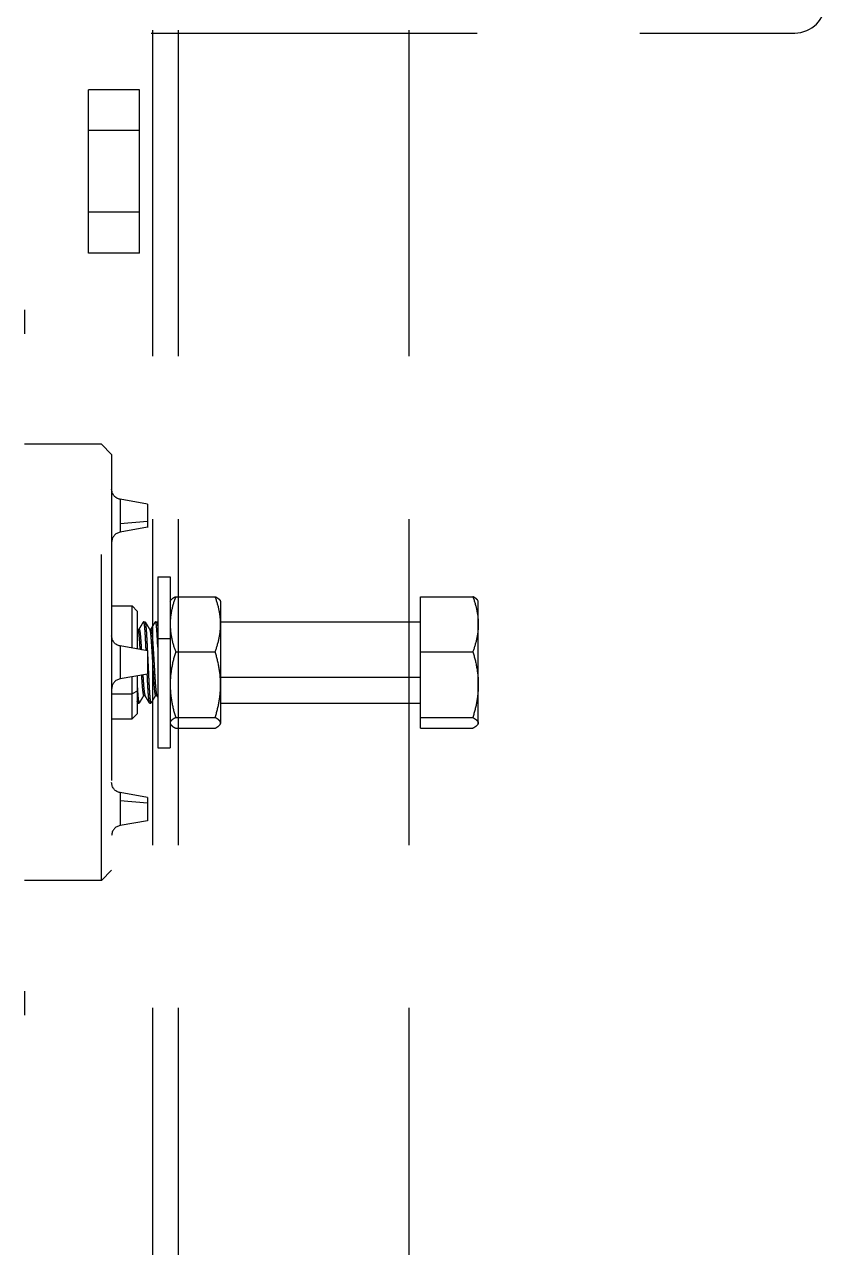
# Model space of a CAD drawing. Extents: x -32000 to 416743, y -254124 to 144214.
# Drawn here: x 256517.6 to 256673.8, y 64896.2 to 65134.5 of the extents above; entities that cross this region are included whole.
import ezdxf

# ---------------------------------------------------------------- set-up
doc = ezdxf.new("R2010")
doc.units = 0
doc.header["$LTSCALE"] = 10
doc.linetypes.add('XFM1Q40$0$HIDDEN', pattern=[9.525, 6.35, -3.175])
doc.layers.add('XFM1Q40$0$M-EQPM-MAU', color=22, linetype='Continuous')

# ---------------------------------------------------------------- blocks, each defined once
blk = doc.blocks.new('XFM1Q40')
at = {"color": 252, "linetype": 'XFM1Q40$0$HIDDEN'}
for p, q in [((256532.59, 65052.67, 70.5), (256517.59, 65052.67, 70.5)), ((256534.59, 65050.67, 70.5), (256532.59, 65052.67, 70.5)), ((256541.59, 65041.02, 87), (256536.24, 65041.96, 87)), ((256541.59, 65037.62, 88.96), (256536.24, 65037.15, 89.78)), ((256541.59, 65036.49, 87), (256536.24, 65035.54, 87)), ((256543.59, 65026.83, 72.5), (256546, 65026.83, 72.5)), ((256546, 65022.08, 72.5), (256546.08, 65022.22, 72.5)), ((256547.07, 65022.98, 77.51), (256554.77, 65022.98, 77.51)), ((256555.83, 65022.08, 72.5), (256555.75, 65022.22, 72.5)), ((256594.79, 65012.24, 86.1), (256594.79, 65022.98, 77.51)), ((256594.79, 65022.98, 77.51), (256605, 65022.98, 77.51)), ((256606.07, 65022.08, 72.5), (256605.99, 65022.22, 72.5)), ((256534.59, 65021.17, 72.5), (256538.59, 65021.17, 72.5)), ((256539.59, 65020.17, 72.5), (256538.59, 65021.17, 72.5)), ((256540.84, 65018.11, 72.5), (256541.08, 65018.11, 72.5)), ((256543.15, 65018.11, 72.5), (256543.39, 65018.11, 72.5)), ((256555.82, 65018.11, 72.5), (256555.82, 65018.11, 72.5)), ((256555.83, 65018.11, 72.5), (256594.79, 65018.11, 72.5)), ((256539.68, 65016.61, 72.5), (256539.95, 65016.61, 72.5)), ((256541.99, 65016.61, 72.5), (256542.26, 65016.61, 72.5)), ((256541.59, 65012.44, 103.5), (256536.24, 65013.38, 103.5)), ((256543.59, 65014.86, 88.49), (256546, 65014.86, 88.49)), ((256547.07, 65012.24, 86.1), (256554.77, 65012.24, 86.1)), ((256594.79, 64999.43, 81.09), (256594.79, 65012.24, 86.1)), ((256594.79, 65012.24, 86.1), (256605, 65012.24, 86.1)), ((256541.59, 65007.91, 103.5), (256536.24, 65006.96, 103.5)), ((256542.69, 65007.83, 78.5), (256542.98, 65007.83, 78.5)), ((256541.56, 65007.28, 79.89), (256541.8, 65007.28, 79.89)), ((256555.83, 65007.28, 79.89), (256594.79, 65007.28, 79.89)), ((256534.59, 65004.04, 81.63), (256538.59, 65004.04, 81.63)), ((256539.59, 65004.59, 80.8), (256538.59, 65004.04, 81.63)), ((256540.82, 65003.73, 72.5), (256541.09, 65003.73, 72.5)), ((256543.13, 65003.73, 72.5), (256543.4, 65003.73, 72.5)), ((256539.69, 65002.23, 72.5), (256539.92, 65002.23, 72.5)), ((256542, 65002.23, 72.5), (256542.23, 65002.23, 72.5)), ((256555.85, 65002.23, 72.5), (256594.79, 65002.23, 72.5)), ((256534.59, 64999.17, 72.5), (256538.59, 64999.17, 72.5)), ((256539.59, 65000.17, 72.5), (256538.59, 64999.17, 72.5)), ((256546, 64998.26, 72.5), (256546.08, 64998.12, 72.5)), ((256547.07, 64999.43, 81.09), (256554.77, 64999.43, 81.09)), ((256555.83, 64998.26, 72.5), (256555.75, 64998.12, 72.5)), ((256594.79, 64997.36, 67.49), (256594.79, 64999.43, 81.09)), ((256594.79, 64999.43, 81.09), (256605, 64999.43, 81.09)), ((256606.07, 64998.26, 72.5), (256605.99, 64998.12, 72.5)), ((256547.07, 64997.36, 67.49), (256554.77, 64997.36, 67.49)), ((256594.79, 64997.36, 67.49), (256605, 64997.36, 67.49)), ((256543.59, 64993.51, 72.5), (256546, 64993.51, 72.5)), ((256541.59, 64983.86, 87), (256536.24, 64984.8, 87)), ((256541.59, 64982.73, 88.96), (256536.24, 64983.2, 89.78)), ((256541.59, 64979.33, 87), (256536.24, 64978.38, 87)), ((256534.59, 64969.67, 70.5), (256532.59, 64967.67, 70.5)), ((256532.59, 64967.67, 70.5), (256517.59, 64967.67, 70.5))]:
    blk.add_line(p, q, dxfattribs=at)
at = {"color": 252, "linetype": 'XFM1Q40$0$HIDDEN', "extrusion": (1, 7.77156e-16, -1.0842e-17)}
for centre, start, end in [((65074.19, 130.5, 256517.59), 20.2826, 90), ((64946.15, 130.5, 256517.59), 90, 159.7174)]:
    blk.add_arc(centre, 5, start, end, dxfattribs=at)
at = {"color": 252, "linetype": 'XFM1Q40$0$HIDDEN', "extrusion": (-1, -7.77156e-16, -6.59239e-17)}
blk.add_arc((-65010.17, 70.5, -256532.59), 42.5, 0, 180, dxfattribs=at)
at = {"color": 252, "linetype": 'XFM1Q40$0$HIDDEN', "extrusion": (1, 7.77156e-16, 6.59239e-17)}
for centre, radius, start, end in [((65010.17, 70.5, 256534.59), 40.5, 0, 180), ((65038.75, 87, 256536.24), 3.21, 0, 120), ((65038.75, 87, 256541.59), 2.27, 0, 120), ((65038.75, 87, 256536.24), 3.21, 120, 180), ((65038.75, 87, 256541.59), 2.27, 120, 180), ((65010.17, 103.5, 256536.24), 3.21, 0, 180), ((65010.17, 103.5, 256541.59), 2.27, 0, 180), ((64981.59, 87, 256536.24), 3.21, 0, 60), ((64981.59, 87, 256536.24), 3.21, 60, 180), ((64981.59, 87, 256541.59), 2.27, 0, 60), ((64981.59, 87, 256541.59), 2.27, 60, 180)]:
    blk.add_arc(centre, radius, start, end, dxfattribs=at)
at = {"color": 252, "linetype": 'XFM1Q40$0$HIDDEN', "extrusion": (6.59239e-17, -2.22045e-16, -1)}
for centre in [(-256536.59, 65043.93, -87), (-256536.59, 65015.35, -103.5), (-256536.59, 64986.77, -87)]:
    blk.add_arc(centre, 2, 280, 0, dxfattribs=at)
at = {"color": 252, "linetype": 'XFM1Q40$0$HIDDEN'}
for centre in [(256536.59, 65033.57, 87), (256536.59, 65004.99, 103.5), (256536.59, 64976.42, 87)]:
    blk.add_arc(centre, 2, 100, 180, dxfattribs=at)
at = {"color": 252, "linetype": 'XFM1Q40$0$HIDDEN', "extrusion": (1, 8.76431e-16, 9.95038e-17)}
for centre, radius, start, end in [((65010.17, 72.5, 256543.59), 16.66, 0, 73.6602), ((65010.17, 72.5, 256546), 16.66, 0, 73.6602), ((65010.17, 72.5, 256555.83), 11.91, 0, 51.3671), ((65010.17, 72.5, 256555.83), 11.91, 51.3671, 111.3671), ((65010.17, 72.5, 256543.59), 16.66, 73.6602, 180), ((65010.17, 72.5, 256546), 16.66, 73.6602, 180), ((65010.17, 72.5, 256555.83), 11.91, 111.3671, 171.3671), ((65010.17, 72.5, 256555.83), 11.91, 171.3671, 180)]:
    blk.add_arc(centre, radius, start, end, dxfattribs=at)
at = {"color": 252, "linetype": 'XFM1Q40$0$HIDDEN', "extrusion": (-1, -8.76431e-16, -9.95038e-17)}
for start, end in [(128.6329, 180), (68.6329, 128.6329), (8.6329, 68.6329), (0, 8.6329)]:
    blk.add_arc((-65010.17, 72.5, -256606.07), 11.91, start, end, dxfattribs=at)
at = {"color": 252, "linetype": 'XFM1Q40$0$HIDDEN', "extrusion": (-1, -9.80954e-16, -1.14927e-16)}
for start, end in [(104.7181, 180), (56.0949, 75.2819), (0, 56.0949)]:
    blk.add_arc((-65010.17, 72.5, -256538.59), 11, start, end, dxfattribs=at)
at = {"color": 252, "linetype": 'XFM1Q40$0$HIDDEN', "extrusion": (1, 9.80954e-16, 1.14927e-16)}
for start, end in [(0, 74.8209), (105.1791, 123.9051), (123.9051, 180)]:
    blk.add_arc((65010.17, 72.5, 256539.59), 10, start, end, dxfattribs=at)
at = {"color": 252, "linetype": 'XFM1Q40$0$HIDDEN'}
for points, knots in [([(256547.07, 65022.98, 77.51), (256546.74, 65022.1, 78.21), (256546.47, 65021.22, 78.92), (256546.1, 65019.43, 80.35), (256546, 65018.52, 81.07), (256546, 65017.61, 81.81)], [0.000000238, 0.000000238, 0.000000238, 0.000000238, 0.003479813, 0.003479813, 0.006959387, 0.006959387, 0.006959387, 0.006959387]), ([(256546.08, 65022.22, 72.5), (256546.13, 65022.31, 73.05), (256546.2, 65022.39, 73.6), (256546.47, 65022.64, 75.28), (256546.74, 65022.81, 76.4), (256547.07, 65022.98, 77.51)], [0.008751144, 0.008751144, 0.008751144, 0.008751144, 0.010425951, 0.010425951, 0.013892515, 0.013892515, 0.013892515, 0.013892515]), ([(256555.83, 65017.61, 81.81), (256555.83, 65018.07, 81.44), (256555.81, 65018.52, 81.08), (256555.71, 65019.43, 80.35), (256555.64, 65019.88, 79.99), (256555.36, 65021.22, 78.92), (256555.09, 65022.11, 78.21), (256554.77, 65022.98, 77.51)], [0.006959387, 0.006959387, 0.006959387, 0.006959387, 0.008692669, 0.008692669, 0.010425951, 0.010425951, 0.013892515, 0.013892515, 0.013892515, 0.013892515]), ([(256554.77, 65022.98, 77.51), (256555.09, 65022.81, 76.4), (256555.36, 65022.64, 75.28), (256555.63, 65022.39, 73.6), (256555.7, 65022.31, 73.05), (256555.75, 65022.22, 72.5)], [0.000000238, 0.000000238, 0.000000238, 0.000000238, 0.003479813, 0.003479813, 0.005157916, 0.005157916, 0.005157916, 0.005157916]), ([(256605, 65022.98, 77.51), (256605.33, 65022.1, 78.21), (256605.59, 65021.22, 78.92), (256605.96, 65019.43, 80.35), (256606.07, 65018.52, 81.07), (256606.07, 65017.61, 81.81)], [0.000000238, 0.000000238, 0.000000238, 0.000000238, 0.003479813, 0.003479813, 0.006959387, 0.006959387, 0.006959387, 0.006959387]), ([(256605.99, 65022.22, 72.5), (256605.94, 65022.31, 73.05), (256605.87, 65022.39, 73.6), (256605.59, 65022.64, 75.28), (256605.33, 65022.81, 76.4), (256605, 65022.98, 77.51)], [0.008751144, 0.008751144, 0.008751144, 0.008751144, 0.010425951, 0.010425951, 0.013892515, 0.013892515, 0.013892515, 0.013892515]), ([(256546, 65017.61, 81.81), (256546, 65017.15, 82.17), (256546.03, 65016.7, 82.54), (256546.12, 65015.79, 83.26), (256546.2, 65015.34, 83.62), (256546.47, 65014, 84.69), (256546.74, 65013.11, 85.4), (256547.07, 65012.24, 86.1)], [0.006959387, 0.006959387, 0.006959387, 0.006959387, 0.008692669, 0.008692669, 0.010425951, 0.010425951, 0.013892515, 0.013892515, 0.013892515, 0.013892515]), ([(256554.77, 65012.24, 86.1), (256555.09, 65013.12, 85.4), (256555.36, 65014, 84.69), (256555.73, 65015.79, 83.26), (256555.83, 65016.69, 82.54), (256555.83, 65017.61, 81.81)], [0.000000238, 0.000000238, 0.000000238, 0.000000238, 0.003479813, 0.003479813, 0.006959387, 0.006959387, 0.006959387, 0.006959387]), ([(256606.07, 65017.61, 81.81), (256606.07, 65017.15, 82.17), (256606.04, 65016.7, 82.54), (256605.94, 65015.79, 83.26), (256605.87, 65015.34, 83.62), (256605.59, 65014, 84.69), (256605.33, 65013.11, 85.4), (256605, 65012.24, 86.1)], [0.006959387, 0.006959387, 0.006959387, 0.006959387, 0.008692669, 0.008692669, 0.010425951, 0.010425951, 0.013892515, 0.013892515, 0.013892515, 0.013892515]), ([(256547.07, 65012.24, 86.1), (256546.74, 65011.2, 85.69), (256546.47, 65010.13, 85.27), (256546.1, 65007.99, 84.44), (256546, 65006.91, 84.02), (256546, 65005.83, 83.59)], [0.012270797, 0.012270797, 0.012270797, 0.012270797, 0.015749711, 0.015749711, 0.019228625, 0.019228625, 0.019228625, 0.019228625]), ([(256555.83, 65005.83, 83.59), (256555.83, 65006.91, 84.02), (256555.73, 65007.99, 84.44), (256555.36, 65010.13, 85.27), (256555.09, 65011.2, 85.69), (256554.77, 65012.24, 86.1)], [0.011985728, 0.011985728, 0.011985728, 0.011985728, 0.015455748, 0.015455748, 0.018925767, 0.018925767, 0.018925767, 0.018925767]), ([(256605, 65012.24, 86.1), (256605.32, 65011.2, 85.69), (256605.6, 65010.13, 85.27), (256605.97, 65007.99, 84.44), (256606.07, 65006.91, 84.02), (256606.07, 65005.83, 83.59)], [0.012270797, 0.012270797, 0.012270797, 0.012270797, 0.015749711, 0.015749711, 0.019228625, 0.019228625, 0.019228625, 0.019228625]), ([(256546, 65005.83, 83.59), (256546, 65005.29, 83.38), (256546.03, 65004.75, 83.17), (256546.12, 65003.66, 82.74), (256546.2, 65003.12, 82.53), (256546.48, 65001.51, 81.9), (256546.74, 65000.46, 81.49), (256547.07, 64999.43, 81.09)], [0.019228625, 0.019228625, 0.019228625, 0.019228625, 0.020969115, 0.020969115, 0.022709605, 0.022709605, 0.026190586, 0.026190586, 0.026190586, 0.026190586]), ([(256554.77, 64999.43, 81.09), (256555.09, 65000.46, 81.49), (256555.36, 65001.51, 81.9), (256555.64, 65003.12, 82.53), (256555.71, 65003.66, 82.74), (256555.81, 65004.75, 83.17), (256555.83, 65005.29, 83.38), (256555.83, 65005.83, 83.59)], [0.005041565, 0.005041565, 0.005041565, 0.005041565, 0.008513646, 0.008513646, 0.010249687, 0.010249687, 0.011985728, 0.011985728, 0.011985728, 0.011985728]), ([(256606.07, 65005.83, 83.59), (256606.07, 65005.29, 83.38), (256606.04, 65004.75, 83.17), (256605.94, 65003.66, 82.74), (256605.87, 65003.12, 82.53), (256605.59, 65001.51, 81.9), (256605.32, 65000.46, 81.49), (256605, 64999.43, 81.09)], [0.019228625, 0.019228625, 0.019228625, 0.019228625, 0.020969115, 0.020969115, 0.022709605, 0.022709605, 0.026190586, 0.026190586, 0.026190586, 0.026190586]), ([(256547.07, 64999.43, 81.09), (256546.74, 64999.26, 79.98), (256546.47, 64999.09, 78.86), (256546.1, 64998.74, 76.59), (256546, 64998.57, 75.45), (256546, 64998.39, 74.29)], [0.000000238, 0.000000238, 0.000000238, 0.000000238, 0.003479813, 0.003479813, 0.006959387, 0.006959387, 0.006959387, 0.006959387]), ([(256546, 64998.39, 74.29), (256546, 64998.31, 73.71), (256546.03, 64998.22, 73.13), (256546.12, 64998.04, 71.98), (256546.2, 64997.96, 71.42), (256546.47, 64997.7, 69.72), (256546.74, 64997.53, 68.6), (256547.07, 64997.36, 67.49)], [0.006959387, 0.006959387, 0.006959387, 0.006959387, 0.008692669, 0.008692669, 0.010425951, 0.010425951, 0.013892515, 0.013892515, 0.013892515, 0.013892515]), ([(256555.83, 64998.39, 74.29), (256555.83, 64998.48, 74.87), (256555.81, 64998.57, 75.44), (256555.71, 64998.74, 76.59), (256555.64, 64998.83, 77.16), (256555.36, 64999.09, 78.86), (256555.09, 64999.26, 79.98), (256554.77, 64999.43, 81.09)], [0.006959387, 0.006959387, 0.006959387, 0.006959387, 0.008692669, 0.008692669, 0.010425951, 0.010425951, 0.013892515, 0.013892515, 0.013892515, 0.013892515]), ([(256554.77, 64997.36, 67.49), (256555.09, 64997.53, 68.6), (256555.36, 64997.7, 69.72), (256555.73, 64998.04, 71.99), (256555.83, 64998.22, 73.13), (256555.83, 64998.39, 74.29)], [0.000000238, 0.000000238, 0.000000238, 0.000000238, 0.003479813, 0.003479813, 0.006959387, 0.006959387, 0.006959387, 0.006959387]), ([(256605, 64999.43, 81.09), (256605.33, 64999.26, 79.98), (256605.59, 64999.09, 78.86), (256605.96, 64998.74, 76.59), (256606.07, 64998.57, 75.45), (256606.07, 64998.39, 74.29)], [0.000000238, 0.000000238, 0.000000238, 0.000000238, 0.003479813, 0.003479813, 0.006959387, 0.006959387, 0.006959387, 0.006959387]), ([(256606.07, 64998.39, 74.29), (256606.07, 64998.31, 73.71), (256606.04, 64998.22, 73.13), (256605.94, 64998.04, 71.98), (256605.87, 64997.96, 71.42), (256605.59, 64997.7, 69.72), (256605.33, 64997.53, 68.6), (256605, 64997.36, 67.49)], [0.006959387, 0.006959387, 0.006959387, 0.006959387, 0.008692669, 0.008692669, 0.010425951, 0.010425951, 0.013892515, 0.013892515, 0.013892515, 0.013892515])]:
    blk.add_open_spline(points, degree=3, knots=knots, dxfattribs=at)
for points in [[(256539.94, 65016.61, 71.92), (256540.82, 65018.09, 71.92)], [(256541.11, 65018.09, 73.12), (256542.01, 65016.58, 73.12)], [(256542.24, 65016.61, 71.92), (256543.13, 65018.09, 71.92)], [(256543.42, 65018.09, 73.12), (256543.59, 65017.8, 73.12)], [(256539.59, 65016.76, 73.12), (256539.7, 65016.58, 73.12)], [(256540.83, 65003.73, 71.88), (256539.95, 65002.26, 71.88)], [(256541.97, 65002.26, 73.08), (256541.07, 65003.76, 73.08)], [(256543.14, 65003.73, 71.88), (256542.26, 65002.26, 71.88)], [(256543.59, 65003.42, 73.08), (256543.38, 65003.76, 73.08)], [(256539.66, 65002.26, 73.08), (256539.59, 65002.38, 73.08)]]:
    blk.add_open_spline(points, degree=1, dxfattribs=at)
for points, weights, knots in [([(256541.31, 65012.49, 80.09), (256541.24, 65013.94, 79.65), (256541.18, 65015.13, 78.7), (256541, 65018.39, 76.09), (256540.82, 65018.09, 71.92)], [0.937945327815, 0.951190250769, 1, 0.876286463219, 0.981049661807], [0.44740862, 0.44740862, 0.44740862, 0.45098039, 0.45098039, 0.46003344, 0.46003344, 0.46003344]), ([(256541.08, 65018.11, 72.5), (256541.25, 65018.11, 76.32), (256541.41, 65015.13, 78.7), (256541.48, 65013.92, 79.66), (256541.55, 65012.44, 80.11)], [0.966219245603, 0.885848980212, 1, 0.950500475929, 0.937578078455], [0.59948985, 0.59948985, 0.59948985, 0.60784314, 0.60784314, 0.61146539, 0.61146539, 0.61146539]), ([(256543.59, 65013.17, 79.85), (256543.53, 65014.23, 79.42), (256543.49, 65015.13, 78.7), (256543.31, 65018.39, 76.09), (256543.13, 65018.09, 71.92)], [0.946225770801, 0.96276346299, 1, 0.876286463219, 0.981049661807], [0.38943199, 0.38943199, 0.38943199, 0.39215686, 0.39215686, 0.40120991, 0.40120991, 0.40120991]), ([(256539.7, 65016.58, 73.12), (256539.85, 65016.32, 75.83), (256540, 65014.19, 77.53), (256540.04, 65013.51, 78.08), (256540.09, 65012.7, 78.42)], [0.951093392787, 0.898210738859, 1, 0.9648271399, 0.94812240917], [0.54157093, 0.54157093, 0.54157093, 0.54901961, 0.54901961, 0.55159347, 0.55159347, 0.55159347]), ([(256539.95, 65016.61, 72.5), (256540.12, 65016.61, 75.6), (256540.28, 65014.19, 77.53), (256540.33, 65013.48, 78.09), (256540.38, 65012.65, 78.44)], [0.966219245603, 0.885848980212, 1, 0.963725471558, 0.947094091158], [0.54066633, 0.54066633, 0.54066633, 0.54901961, 0.54901961, 0.55167409, 0.55167409, 0.55167409]), ([(256542.01, 65016.58, 73.12), (256542.16, 65016.32, 75.83), (256542.3, 65014.19, 77.53), (256542.5, 65011.29, 79.85), (256542.69, 65007.83, 78.5)], [0.951093392787, 0.898210738859, 1, 0.866025403784, 1], [0.60039446, 0.60039446, 0.60039446, 0.60784314, 0.60784314, 0.61764706, 0.61764706, 0.61764706]), ([(256542.26, 65016.61, 72.5), (256542.43, 65016.61, 75.6), (256542.59, 65014.19, 77.53), (256542.79, 65011.29, 79.85), (256542.98, 65007.83, 78.5)], [0.966219245603, 0.885848980212, 1, 0.866025403784, 1], [0.59948985, 0.59948985, 0.59948985, 0.60784314, 0.60784314, 0.61764706, 0.61764706, 0.61764706]), ([(256540.67, 65007.75, 78.46), (256540.86, 65004.36, 77.08), (256541.05, 65003.81, 73.47), (256541.06, 65003.78, 73.27), (256541.07, 65003.76, 73.08)], [0.996404716472, 0.867847835758, 1, 0.991883649481, 0.984750696525], [0.55895689, 0.55895689, 0.55895689, 0.56862745, 0.56862745, 0.56922138, 0.56922138, 0.56922138]), ([(256542.69, 65007.83, 78.5), (256542.88, 65004.37, 77.14), (256543.07, 65003.81, 73.47), (256543.1, 65003.73, 72.99), (256543.13, 65003.73, 72.5)], [1, 0.866025403784, 1, 0.980176423572, 0.966219245603], [0.61764706, 0.61764706, 0.61764706, 0.62745098, 0.62745098, 0.62890162, 0.62890162, 0.62890162]), ([(256542.98, 65007.83, 78.5), (256543.17, 65004.37, 77.14), (256543.36, 65003.81, 73.47), (256543.37, 65003.78, 73.27), (256543.38, 65003.76, 73.08)], [1, 0.866025403784, 1, 0.991883649481, 0.984750696525], [0.61764706, 0.61764706, 0.61764706, 0.62745098, 0.62745098, 0.62804491, 0.62804491, 0.62804491]), ([(256540.39, 65007.69, 78.44), (256540.58, 65004.35, 77.05), (256540.77, 65003.81, 73.47), (256540.79, 65003.73, 72.99), (256540.82, 65003.73, 72.5)], [0.994227373612, 0.86897673182, 1, 0.980176423572, 0.966219245603], [0.5590395, 0.5590395, 0.5590395, 0.56862745, 0.56862745, 0.57007809, 0.57007809, 0.57007809]), ([(256542, 65002.23, 72.5), (256541.97, 65002.23, 73.1), (256541.95, 65002.32, 73.69), (256541.75, 65003.01, 78.22), (256541.56, 65007.28, 79.89)], [0.966219245603, 0.980176423572, 1, 0.866025403784, 1], [0.42992191, 0.42992191, 0.42992191, 0.43137255, 0.43137255, 0.44117647, 0.44117647, 0.44117647]), ([(256541.8, 65007.28, 79.89), (256541.99, 65003.01, 78.22), (256542.18, 65002.32, 73.69), (256542.22, 65002.19, 72.79), (256542.26, 65002.26, 71.88)], [1, 0.866025403784, 1, 0.970179475685, 0.953634060167], [0.61764706, 0.61764706, 0.61764706, 0.62745098, 0.62745098, 0.62963317, 0.62963317, 0.62963317]), ([(256539.59, 65005.33, 78.79), (256539.74, 65002.8, 76.84), (256539.87, 65002.32, 73.69), (256539.91, 65002.19, 72.79), (256539.95, 65002.26, 71.88)], [0.946584675497, 0.902860590163, 1, 0.970179475685, 0.953634060167], [0.561519035, 0.561519035, 0.561519035, 0.568627451, 0.568627451, 0.570809641, 0.570809641, 0.570809641]), ([(256539.69, 65002.23, 72.5), (256539.66, 65002.23, 73.1), (256539.64, 65002.32, 73.69), (256539.61, 65002.41, 74.25), (256539.59, 65002.57, 74.8)], [0.966219245603, 0.980176423572, 1, 0.981189853753, 0.967661628286], [0.488745439, 0.488745439, 0.488745439, 0.490196078, 0.490196078, 0.491572557, 0.491572557, 0.491572557])]:
    blk.add_rational_spline(points, weights, degree=2, knots=knots, dxfattribs=at)
for points, weights in [([(256543.39, 65018.11, 72.5), (256543.49, 65018.11, 74.65), (256543.59, 65017.02, 76.51)], [0.966219245603, 0.919203944533, 0.93875499719]), ([(256541.59, 65011.68, 80.29), (256541.7, 65009.42, 80.73), (256541.8, 65007.28, 79.89)], [0.933403369218, 0.927897064234, 1]), ([(256541.56, 65007.28, 79.89), (256541.55, 65007.58, 80.01), (256541.53, 65007.9, 80.1)], [1, 0.989101589304, 0.979976281256]), ([(256555.85, 65002.23, 72.5), (256555.84, 65002.23, 72.75), (256555.83, 65002.25, 73)], [0.966219245603, 0.972041373987, 0.978884300537])]:
    blk.add_rational_spline(points, weights, degree=2, dxfattribs=at)
at = {"layer": 'XFM1Q40$0$M-EQPM-MAU', "color": 252, "linetype": 'XFM1Q40$0$HIDDEN'}
for p, q in [((256542.32, 65132.79, -16.65), (256667.77, 65132.79, -16.65)), ((256542.54, 65133.35, -11.68), (256542.54, 64387.98, -12.45)), ((256542.54, 65133.35, -11.68), (256542.54, 64387.98, -12.45)), ((256547.54, 65133.35, -6.68), (256547.54, 64387.98, -7.45)), ((256592.54, 65133.35, -11.68), (256592.54, 64387.98, -12.45)), ((256540.05, 65121.73, -131.17), (256530.05, 65121.73, -131.17)), ((256540.05, 65121.73, -85.17), (256530.05, 65121.73, -85.17)), ((256530.05, 65113.77, -25.39), (256530.05, 65121.73, -39.17)), ((256540.05, 65121.73, -39.17), (256530.05, 65121.73, -39.17)), ((256540.05, 65113.77, -25.39), (256540.05, 65121.73, -39.17)), ((256540.05, 65113.77, -25.39), (256530.05, 65113.77, -25.39)), ((256530.05, 65097.86, -25.39), (256530.05, 65113.77, -25.39)), ((256540.05, 65097.86, -25.39), (256540.05, 65113.77, -25.39)), ((256530.05, 65089.91, -39.17), (256530.05, 65097.86, -25.39)), ((256540.05, 65097.86, -25.39), (256530.05, 65097.86, -25.39)), ((256540.05, 65089.91, -39.17), (256540.05, 65097.86, -25.39)), ((256540.05, 65089.91, -131.17), (256530.05, 65089.91, -131.17)), ((256540.05, 65089.91, -85.17), (256530.05, 65089.91, -85.17)), ((256540.05, 65089.91, -39.17), (256530.05, 65089.91, -39.17))]:
    blk.add_line(p, q, dxfattribs=at)
blk.add_arc((256667.77, 65138.79, -16.65), 6, 270, 0, dxfattribs=at)

msp = doc.modelspace()

# ---------------------------------------------------------------- block references
msp.add_blockref('XFM1Q40', (0, 0))

doc.saveas('drawing.dxf')
